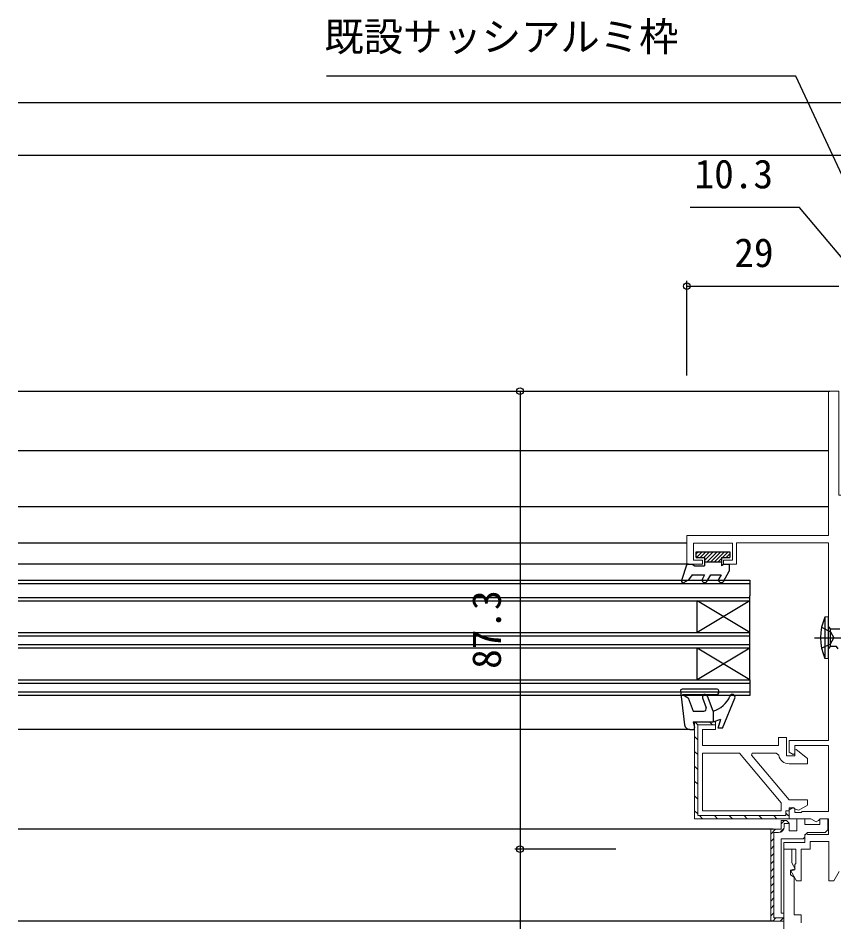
# Model space of a CAD drawing. Units: millimetres, scale not verified. Extents: x -437 to 438, y -331 to 328.
# Drawn here: x 160.9 to 316.5, y -192.7 to -20.5 of the extents above; entities that cross this region are included whole.
import ezdxf
from ezdxf.enums import TextEntityAlignment as Align

# ---------------------------------------------------------------- set-up
doc = ezdxf.new("R2010")
doc.units = ezdxf.units.MM
doc.header["$LTSCALE"] = 2
doc.layers.add('0-2_YKK_11', color=211, linetype='Continuous', lineweight=18)
for name, color, linetype in [('0-3_YKK_12', 2, 'Continuous'), ('0-4_YKK_13', 4, 'Continuous'), ('0-6_YKK_D', 6, 'Continuous')]:
    doc.layers.add(name, color=color, linetype=linetype)
doc.styles.add('ＭＳ ゴシック', font='')
doc.styles.get('ＭＳ ゴシック').set_extended_font_data('MS Gothic')

msp = doc.modelspace()

# ---------------------------------------------------------------- linework, layer by layer
at = {"layer": '0-2_YKK_11'}
for p, q in [((290.046, -154.744), (290.5, -155.197)), ((292.728, -154.597), (293.328, -155.197)), ((289.9, -157.426), (290.5, -158.026)), ((289.9, -160.254), (290.5, -160.854)), ((289.9, -163.083), (290.5, -163.683)), ((289.9, -165.911), (290.5, -166.511)), ((289.9, -168.74), (290.5, -169.34)), ((289.9, -171.568), (290.508, -172.176)), ((307.3, -171.997), (307.811, -172.509)), ((290.822, -172.49), (291.429, -173.097)), ((293.658, -172.497), (294.258, -173.097)), ((296.486, -172.497), (297.086, -173.097)), ((299.315, -172.497), (299.915, -173.097)), ((302.143, -172.497), (302.743, -173.097)), ((304.972, -172.497), (305.572, -173.097)), ((307.04, -173.397), (306.4, -174.038)), ((307.9, -173.952), (307.855, -173.997)), ((305.34, -175.097), (304.4, -176.038)), ((306.96, -174.892), (306.195, -175.657)), ((305, -176.852), (304.4, -177.452)), ((310.6, -176.897), (310.9, -176.597)), ((305, -178.266), (304.4, -178.866)), ((305, -179.68), (304.4, -180.28)), ((305, -181.095), (304.4, -181.695)), ((305, -182.509), (304.4, -183.109)), ((305, -183.923), (304.4, -184.523)), ((305, -185.337), (304.4, -185.937)), ((305, -186.751), (304.4, -187.351)), ((305, -188.166), (304.4, -188.766)), ((305, -189.58), (304.4, -190.18)), ((305, -190.994), (304.4, -191.594)), ((305.411, -191.997), (304.818, -192.591)), ((306.825, -191.997), (306.225, -192.597))]:
    msp.add_line(p, q, dxfattribs=at)
for points in [[(326.801, -119.497), (323.301, -119.497), (323.301, -112.497), (326.801, -112.497), (326.801, -114.897), (327.701, -114.897), (327.701, -111.397), (317.401, -111.397), (317.401, -91.597), (315.401, -91.597), (315.401, -119.097), (288.401, -119.097), (288.401, -124.597), (291.401, -124.597), (291.401, -123.797), (289.701, -123.797), (289.701, -120.597), (297.101, -120.597), (297.101, -123.797), (295.401, -123.797), (295.401, -124.597), (297.901, -124.597), (297.901, -120.497), (315.401, -120.497)], [(315.401, -120.497), (315.401, -158.197), (307.901, -158.197), (307.901, -160.382), (308.701, -160.844), (309.001, -160.671), (309.001, -159.097), (315.401, -159.097), (315.401, -171.697), (310.401, -171.697), (310.201, -171.897), (309.001, -171.897), (309.001, -171.124), (308.701, -170.951), (307.901, -171.413), (307.901, -173.097), (312.081, -173.097), (313.051, -173.657), (313.501, -173.397), (313.801, -173.097), (315.401, -173.097), (315.401, -176.097), (311.501, -176.097), (311.261, -175.977), (310.901, -176.097), (310.901, -177.597), (306.901, -177.597), (306.901, -178.897), (309.201, -178.897), (309.201, -181.597), (309.001, -181.797), (309.001, -182.797), (308.246, -183), (309.341, -184.897), (310.201, -184.897), (310.201, -178.897), (311.901, -178.897), (311.901, -177.397), (315.501, -177.397), (315.501, -184.897)], [(289.9, -154.597), (289.9, -173.097), (307.9, -173.097), (307.9, -170.997), (308.634, -170.997), (309.067, -171.247), (309.746, -171.433), (311.4, -170.497), (311.4, -169.497), (307.9, -169.497), (300.723, -160.944), (300.884, -160.597), (305.451, -160.597), (305.94, -160.997)], [(307.9, -162.597), (311.4, -162.597), (311.4, -161.597), (309.244, -159.876), (309, -159.994), (309, -161.097), (307.4, -161.097), (307.4, -157.597), (305.9, -157.597), (305.9, -159.097), (291.4, -159.097), (291.4, -156.097), (293.9, -156.097), (293.9, -154.597), (289.9, -154.597), (289.9, -173.097), (307.9, -173.097), (307.9, -171.597), (307.3, -171.597), (307.3, -172.497), (290.5, -172.497), (290.5, -155.197), (293.9, -155.197), (293.9, -154.597), (289.9, -154.597)], [(305.9, -175.697), (305, -175.697), (305, -191.997), (306.9, -191.997), (306.9, -192.597), (304.4, -192.597), (304.4, -175.097), (306.4, -175.097), (306.4, -173.397), (307.4, -173.397), (307.9, -173.897)], [(315.3, -175.197), (315.3, -173.097), (313.8, -173.097), (313.8, -174.197), (310.9, -174.197), (310.9, -173.097), (309.4, -173.097), (309.4, -175.397), (307.9, -175.397), (307.9, -173.897), (307.9, -173.997), (307, -173.997), (307, -174.597)], [(305.9, -175.097), (304.4, -175.097), (304.4, -192.097)], [(311.4, -175.697), (314.8, -175.697), (315.3, -175.197)], [(306.9, -192.297), (306.9, -191.097), (306.4, -191.097), (306.4, -176.897), (310.6, -176.897)], [(310.9, -176.597), (310.9, -176.197), (311.4, -175.697)], [(306.9, -211.897), (306.9, -178.897), (308.4, -178.897), (308.4, -181.497), (309.055, -182.632), (308.2, -182.862), (308.2, -183.797), (308.9, -184.202), (308.9, -191.397), (310.2, -191.397), (310.2, -192.897)], [(315.501, -184.897), (316.426, -184.897), (317.447, -183.128)]]:
    msp.add_lwpolyline(points, dxfattribs=at)
msp.add_lwpolyline([(291.4, -171.597), (306.4, -171.597), (306.4, -170.043), (298.474, -160.597), (291.4, -160.597)], close=True, dxfattribs=at)
for centre, radius, start, end in [((307.9, -160.597), 2, 191.53697, 269.99999), ((305.9, -174.597), 1.1, 270.00001, 359.99999)]:
    msp.add_arc(centre, radius, start, end, dxfattribs=at)
at = {"layer": '0-3_YKK_12'}
for p, q in [((160.9, -36.597), (353.1, -36.597)), ((160.9, -46.597), (343.1, -46.597)), ((160.9, -91.597), (315.701, -91.597)), ((160.9, -102.897), (315.411, -102.897)), ((315.41, -113.673), (160.9, -113.673)), ((288.401, -120.597), (160.9, -120.597)), ((288.701, -124.597), (160.9, -124.597)), ((160.909, -127.597), (300.4, -127.597)), ((300.4, -128.297), (160.909, -128.297)), ((300.4, -127.597), (300.4, -130.597)), ((160.909, -130.897), (300.4, -130.897)), ((300.4, -146.597), (300.4, -130.597)), ((300.4, -131.597), (160.909, -131.597)), ((290.4, -137.584), (290.4, -131.584)), ((300.4, -137.584), (290.4, -131.584)), ((300.4, -131.584), (290.4, -137.584)), ((160.909, -137.597), (300.4, -137.597)), ((300.4, -138.297), (160.909, -138.297)), ((160.909, -139.897), (300.4, -139.897)), ((300.4, -140.597), (160.909, -140.597)), ((290.4, -146.597), (290.4, -140.597)), ((300.4, -146.597), (290.4, -140.597)), ((300.4, -140.597), (290.4, -146.597)), ((300.4, -147.297), (160.909, -147.297)), ((160.909, -148.897), (300.4, -148.897)), ((300.4, -149.597), (160.909, -149.597)), ((288.985, -156.097), (160.9, -156.097)), ((304.9, -175.097), (160.9, -175.097)), ((304.9, -192.597), (160.9, -192.597))]:
    msp.add_line(p, q, dxfattribs=at)
msp.add_lwpolyline([(160.909, -146.597), (300.4, -146.597), (300.4, -149.597)], dxfattribs=at)
at = {"layer": '0-4_YKK_13'}
for p, q in [((290.204, -122.197), (296.604, -122.197)), ((290.204, -123.297), (290.204, -122.197)), ((290.632, -122.197), (290.204, -122.626)), ((291.34, -122.197), (290.24, -123.297)), ((292.047, -122.197), (290.947, -123.297)), ((292.754, -122.197), (291.654, -123.297)), ((293.461, -122.197), (291.804, -123.855)), ((294.168, -122.197), (292.268, -124.097)), ((294.875, -122.197), (292.975, -124.097)), ((295.582, -122.197), (293.682, -124.097)), ((296.289, -122.197), (295.189, -123.297)), ((296.604, -122.197), (296.604, -123.297)), ((290.204, -123.297), (291.804, -123.297)), ((291.804, -123.297), (291.804, -124.897)), ((295.004, -123.483), (294.389, -124.097)), ((295.004, -123.297), (295.004, -124.897)), ((295.004, -123.297), (296.604, -123.297)), ((296.604, -122.59), (295.896, -123.297)), ((288.404, -124.597), (287.418, -127.707)), ((288.404, -124.597), (289.404, -124.597)), ((289.404, -124.597), (289.923, -124.897)), ((289.923, -124.897), (291.804, -124.897)), ((291.804, -124.097), (295.004, -124.097)), ((295.523, -124.597), (295.004, -124.897)), ((295.523, -124.597), (296.504, -124.597)), ((296.504, -124.597), (296.504, -125.897)), ((289.404, -126.597), (288.704, -127.566)), ((289.404, -126.597), (291.804, -126.597)), ((291.804, -126.597), (291.371, -127.347)), ((292.237, -127.847), (292.958, -126.597)), ((292.958, -126.597), (294.945, -126.597)), ((294.945, -126.597), (294.512, -127.347)), ((295.378, -127.847), (296.504, -125.897)), ((287.854, -128.057), (288.704, -127.566)), ((315.403, -134.6), (314.75, -134.678)), ((314.75, -134.678), (314.75, -142.522)), ((315.403, -142.6), (315.403, -134.6)), ((314.092, -136.6), (315.806, -137.455)), ((315.403, -136.525), (315.803, -136.925)), ((317.607, -136.925), (315.803, -136.925)), ((315.806, -137.455), (316.415, -138.6)), ((312.748, -138.6), (341.44, -138.6)), ((315.403, -142.6), (314.75, -142.522)), ((287.202, -148.734), (287.993, -155.218)), ((294.2, -148.397), (287.5, -148.397)), ((287.585, -149.397), (288.661, -150.019)), ((287.585, -149.397), (294.2, -149.397)), ((293.4, -152.597), (292.355, -149.726)), ((294.5, -149.097), (294.5, -148.697)), ((288.661, -150.019), (289.6, -152.597)), ((291.415, -150.068), (292.092, -151.926)), ((295.2, -155.797), (297.562, -150.089)), ((289.6, -152.597), (291.622, -152.597)), ((293.4, -152.597), (293.4, -154.597)), ((289.6, -154.597), (293.4, -154.597)), ((289.6, -154.597), (289.89, -155.722)), ((293.4, -154.597), (294.9, -154.097)), ((294.4, -155.797), (294.9, -154.097)), ((288.985, -156.097), (289.6, -156.097)), ((295.2, -155.797), (294.4, -155.797))]:
    msp.add_line(p, q, dxfattribs=at)
for points in [[(315.403, -140.675), (315.803, -140.275), (315.803, -136.925)], [(314.092, -140.6), (315.806, -139.745), (316.415, -138.6)], [(317.253, -140.7), (316.947, -140.275), (315.803, -140.275)]]:
    msp.add_lwpolyline(points, dxfattribs=at)
for centre, radius, start, end in [((291.804, -127.597), 0.5, 150.00001, 330.00001), ((294.945, -127.597), 0.5, 150.00001, 330.00001), ((287.704, -127.797), 0.3, 162.41011, 300.00424), ((323.403, -138.6), 9.5, 155.61796, 204.38204), ((287.5, -148.697), 0.3, 90, 186.9513), ((291.885, -149.897), 0.5, 20, 200), ((292.019, -147.792), 5, 286.03395, 337.49174), ((294.2, -148.697), 0.3, 0, 90), ((294.2, -149.097), 0.3, 270, 0), ((297.1, -149.897), 0.5, 337.52282, 157.49174), ((291.622, -152.097), 0.5, 270, 20), ((288.985, -155.097), 1, 186.9513, 270), ((289.6, -155.797), 0.3, 270, 14.47751)]:
    msp.add_arc(centre, radius, start, end, dxfattribs=at)
at = {"layer": '0-6_YKK_D'}
for p, q in [((288.4, -88.597), (288.4, -70.597)), ((288.4, -71.597), (317.4, -71.597)), ((256.606, -91.597), (256.606, -178.897)), ((274.9, -178.897), (255.606, -178.897)), ((256.606, -178.897), (256.606, -211.897))]:
    msp.add_line(p, q, dxfattribs=at)
for points in [[(351.192, -121.6), (350.115, -119.289), (309.223, -31.597), (219.68, -31.597)], [(322.551, -71.597), (309.908, -56.597), (289.033, -56.597)]]:
    msp.add_lwpolyline(points, dxfattribs=at)
for centre in [(288.4, -71.597), (256.606, -91.597), (256.606, -178.897), (256.606, -178.897)]:
    msp.add_circle(centre, 0.637, dxfattribs=at)

# ---------------------------------------------------------------- texts
at = {"layer": '0-6_YKK_D', "style": 'ＭＳ ゴシック'}
for s, p in [('既設サッシアルミ枠', (219.306, -28.448)), ('10.3', (289.883, -54.597)), ('29', (297.467, -69.597))]:
    msp.add_text(s, height=5.499, dxfattribs=at).set_placement(p, align=Align.BOTTOM_LEFT)
msp.add_text('87.3', height=5.499, rotation=90, dxfattribs=at).set_placement((254.606, -144.516), align=Align.BOTTOM_LEFT)

doc.saveas('drawing.dxf')
